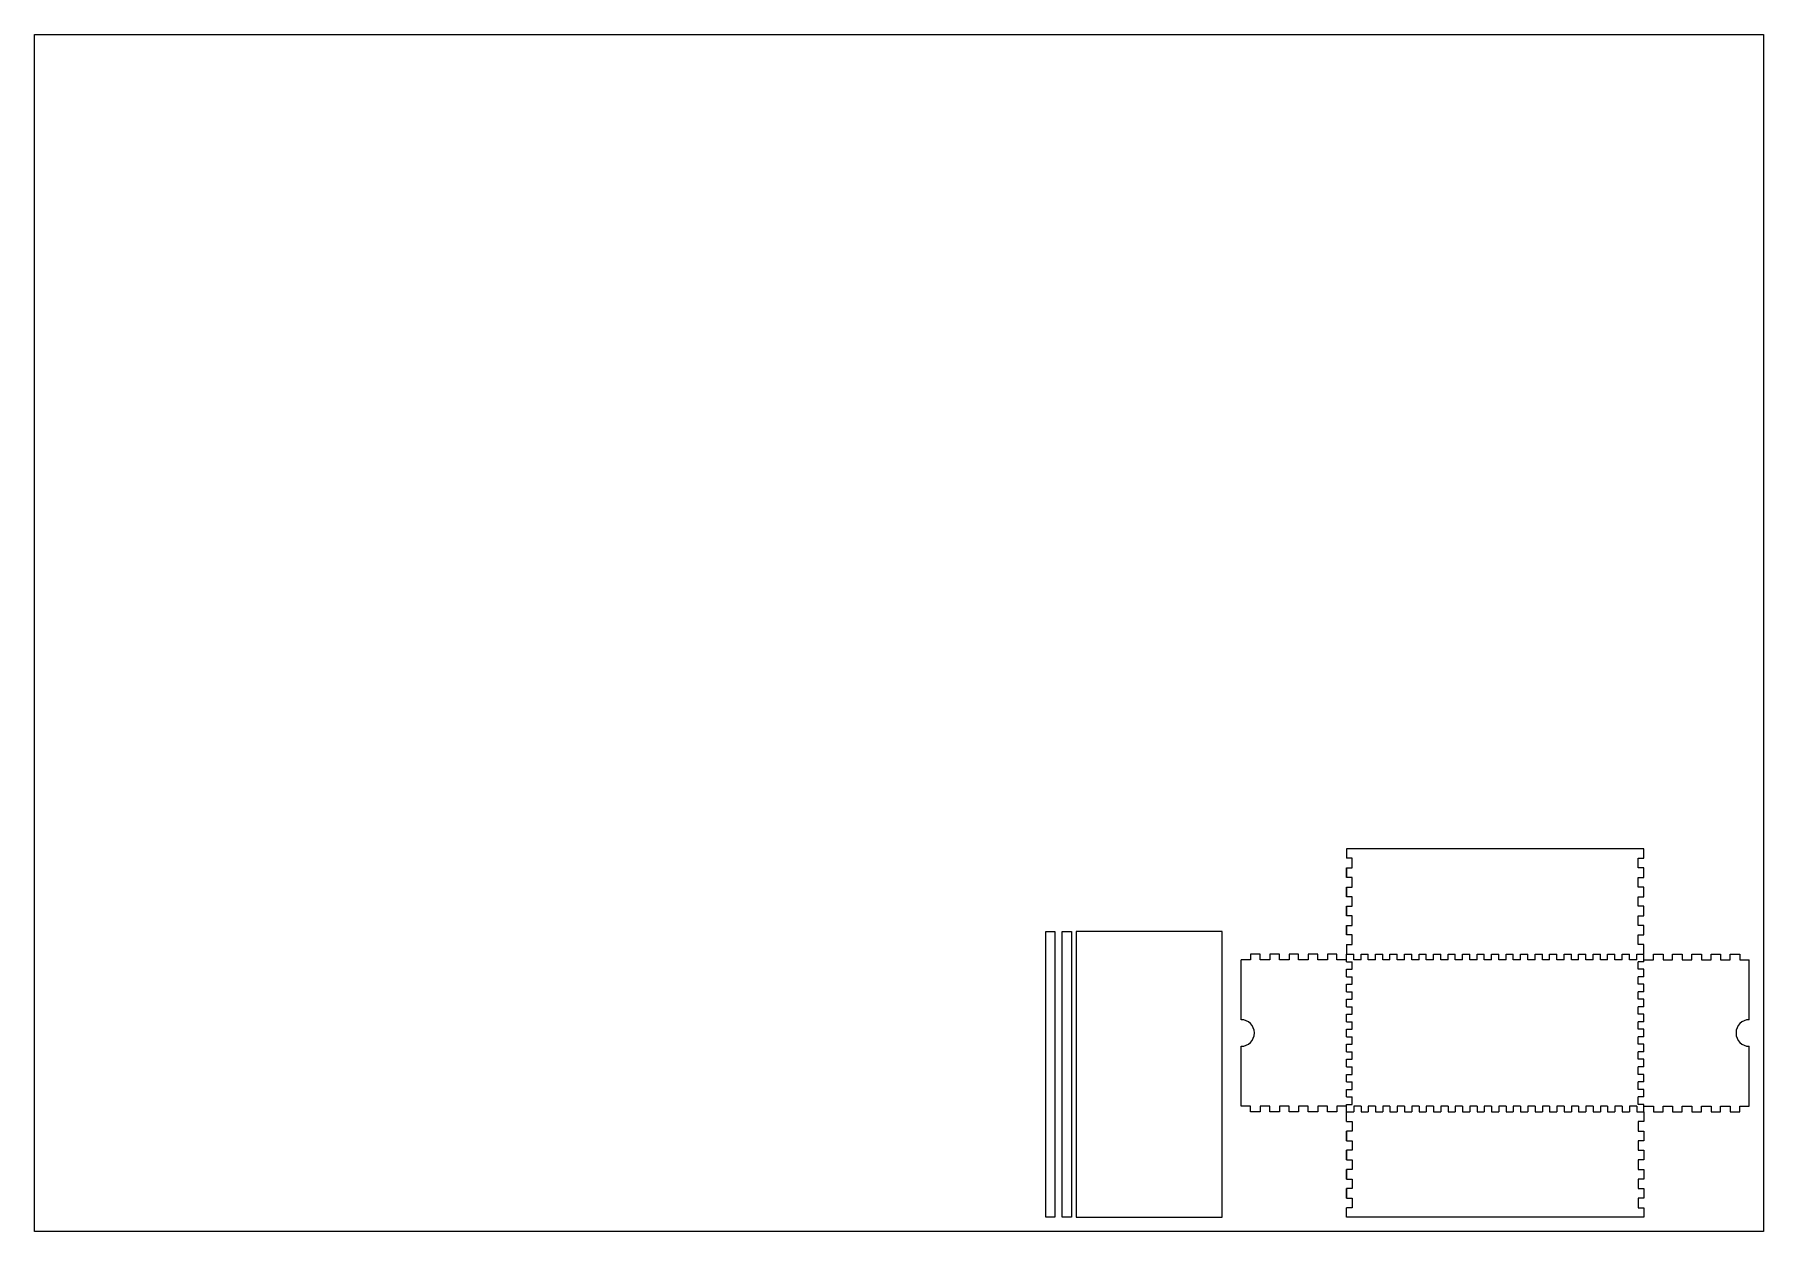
# Model space of a CAD drawing. Header units: inches. Extents: x -549 to 751, y 1161 to 2061.
import ezdxf

# ---------------------------------------------------------------- set-up
doc = ezdxf.new("R2010")
doc.units = ezdxf.units.IN
doc.header["$MEASUREMENT"] = 0
doc.layers.add('Corte exterior', color=7, linetype='Continuous')
doc.layers.add('Material', color=7, linetype='Continuous')

msp = doc.modelspace()

# ---------------------------------------------------------------- linework, layer by layer
at = {"layer": 'Corte exterior', "color": 1, "lineweight": 25}
for points in [[(661.2, 1448.9), (437.6, 1448.9)], [(437.6, 1448.9), (437.6, 1441.7)], [(661.2, 1441.7), (661.2, 1448.9)], [(441.9, 1441.7), (437.6, 1441.7)], [(437.6, 1434.5), (437.6, 1427.2)], [(437.6, 1434.5), (437.6, 1427.2)], [(437.6, 1427.2), (437.6, 1434.5)], [(437.6, 1434.5), (441.9, 1434.5)], [(441.9, 1434.5), (441.9, 1441.7)], [(656.9, 1434.5), (656.9, 1441.7)], [(656.9, 1441.7), (661.2, 1441.7)], [(661.2, 1434.5), (656.9, 1434.5)], [(661.2, 1427.2), (661.2, 1434.5)], [(661.2, 1427.2), (661.2, 1434.5)], [(441.9, 1427.2), (437.6, 1427.2)], [(437.6, 1420), (437.6, 1412.8)], [(437.6, 1420), (437.6, 1412.8)], [(437.6, 1412.8), (437.6, 1420)], [(437.6, 1420), (441.9, 1420)], [(441.9, 1420), (441.9, 1427.2)], [(656.9, 1420), (656.9, 1427.2)], [(656.9, 1427.2), (661.2, 1427.2)], [(661.2, 1420), (656.9, 1420)], [(661.2, 1412.8), (661.2, 1420)], [(661.2, 1412.8), (661.2, 1420)], [(441.9, 1412.8), (437.6, 1412.8)], [(437.6, 1405.6), (437.6, 1398.4)], [(437.6, 1405.6), (437.6, 1398.4)], [(437.6, 1398.4), (437.6, 1405.6)], [(437.6, 1405.6), (441.9, 1405.6)], [(441.9, 1405.6), (441.9, 1412.8)], [(656.9, 1405.6), (656.9, 1412.8)], [(656.9, 1412.8), (661.2, 1412.8)], [(661.2, 1405.6), (656.9, 1405.6)], [(661.2, 1398.4), (661.2, 1405.6)], [(661.2, 1398.4), (661.2, 1405.6)], [(441.9, 1398.4), (437.6, 1398.4)], [(437.6, 1391.2), (437.6, 1384)], [(437.6, 1391.2), (437.6, 1384)], [(437.6, 1384), (437.6, 1391.2)], [(437.6, 1391.2), (441.9, 1391.2)], [(441.9, 1391.2), (441.9, 1398.4)], [(656.9, 1391.2), (656.9, 1398.4)], [(656.9, 1398.4), (661.2, 1398.4)], [(661.2, 1391.2), (656.9, 1391.2)], [(661.2, 1384), (661.2, 1391.2)], [(661.2, 1384), (661.2, 1391.2)], [(211.4, 1386.7), (218.4, 1386.7), (218.4, 1171.7), (211.4, 1171.7), (211.4, 1386.7)], [(223.7, 1386.7), (230.7, 1386.7), (230.7, 1171.7), (223.7, 1171.7), (223.7, 1386.7)], [(234.2, 1171.7), (344.2, 1171.7), (344.2, 1386.7), (234.2, 1386.7), (234.2, 1171.7)], [(441.9, 1384), (437.6, 1384)], [(441.9, 1376.8), (441.9, 1384)], [(656.9, 1376.8), (656.9, 1384)], [(656.9, 1384), (661.2, 1384)], [(358.3, 1320.3), (358.3, 1365.3)], [(365.5, 1365.3), (358.3, 1365.3)], [(372.7, 1369.6), (365.5, 1369.6)], [(365.5, 1369.6), (365.5, 1365.3)], [(372.7, 1365.3), (372.7, 1369.6)], [(379.9, 1365.3), (372.7, 1365.3)], [(387.2, 1369.6), (379.9, 1369.6)], [(379.9, 1369.6), (379.9, 1365.3)], [(387.2, 1365.3), (387.2, 1369.6)], [(394.4, 1365.3), (387.2, 1365.3)], [(401.6, 1369.6), (394.4, 1369.6)], [(394.4, 1369.6), (394.4, 1365.3)], [(401.6, 1365.3), (401.6, 1369.6)], [(408.8, 1365.3), (401.6, 1365.3)], [(416, 1369.6), (408.8, 1369.6)], [(408.8, 1369.6), (408.8, 1365.3)], [(416, 1365.3), (416, 1369.6)], [(423.2, 1365.3), (416, 1365.3)], [(430.4, 1369.6), (423.2, 1369.6)], [(423.2, 1369.6), (423.2, 1365.3)], [(430.4, 1365.3), (430.4, 1369.6)], [(437.6, 1365.3), (430.4, 1365.3)], [(437.6, 1376.8), (437.6, 1369.6)], [(437.6, 1376.8), (441.9, 1376.8)], [(437.6, 1363.9), (437.6, 1369.6)], [(437.6, 1369.6), (443.1, 1369.6)], [(443.1, 1365.3), (443.1, 1369.6)], [(448.5, 1365.3), (443.1, 1365.3)], [(448.5, 1369.6), (454, 1369.6)], [(448.5, 1365.3), (448.5, 1369.6)], [(454, 1365.3), (454, 1369.6)], [(459.4, 1365.3), (454, 1365.3)], [(459.4, 1369.6), (464.9, 1369.6)], [(459.4, 1365.3), (459.4, 1369.6)], [(464.9, 1365.3), (464.9, 1369.6)], [(470.3, 1365.3), (464.9, 1365.3)], [(470.3, 1369.6), (475.8, 1369.6)], [(470.3, 1365.3), (470.3, 1369.6)], [(475.8, 1365.3), (475.8, 1369.6)], [(481.2, 1365.3), (475.8, 1365.3)], [(481.2, 1369.6), (486.7, 1369.6)], [(481.2, 1365.3), (481.2, 1369.6)], [(486.7, 1365.3), (486.7, 1369.6)], [(492.2, 1365.3), (486.7, 1365.3)], [(492.2, 1369.6), (497.6, 1369.6)], [(492.2, 1365.3), (492.2, 1369.6)], [(497.6, 1365.3), (497.6, 1369.6)], [(503.1, 1365.3), (497.6, 1365.3)], [(503.1, 1369.6), (508.5, 1369.6)], [(503.1, 1365.3), (503.1, 1369.6)], [(508.5, 1365.3), (508.5, 1369.6)], [(514, 1365.3), (508.5, 1365.3)], [(514, 1369.6), (519.4, 1369.6)], [(514, 1365.3), (514, 1369.6)], [(519.4, 1365.3), (519.4, 1369.6)], [(524.9, 1365.3), (519.4, 1365.3)], [(524.9, 1369.6), (530.3, 1369.6)], [(524.9, 1365.3), (524.9, 1369.6)], [(530.3, 1365.3), (530.3, 1369.6)], [(535.8, 1365.3), (530.3, 1365.3)], [(535.8, 1369.6), (541.2, 1369.6)], [(535.8, 1365.3), (535.8, 1369.6)], [(541.2, 1365.3), (541.2, 1369.6)], [(546.7, 1365.3), (541.2, 1365.3)], [(546.7, 1369.6), (552.1, 1369.6)], [(546.7, 1365.3), (546.7, 1369.6)], [(552.1, 1365.3), (552.1, 1369.6)], [(557.6, 1365.3), (552.1, 1365.3)], [(557.6, 1369.6), (563, 1369.6)], [(557.6, 1365.3), (557.6, 1369.6)], [(563, 1365.3), (563, 1369.6)], [(568.5, 1365.3), (563, 1365.3)], [(568.5, 1369.6), (574, 1369.6)], [(568.5, 1365.3), (568.5, 1369.6)], [(574, 1365.3), (574, 1369.6)], [(579.4, 1365.3), (574, 1365.3)], [(579.4, 1369.6), (584.9, 1369.6)], [(579.4, 1365.3), (579.4, 1369.6)], [(584.9, 1365.3), (584.9, 1369.6)], [(590.3, 1365.3), (584.9, 1365.3)], [(590.3, 1369.6), (595.8, 1369.6)], [(590.3, 1365.3), (590.3, 1369.6)], [(595.8, 1365.3), (595.8, 1369.6)], [(601.2, 1365.3), (595.8, 1365.3)], [(601.2, 1369.6), (606.7, 1369.6)], [(601.2, 1365.3), (601.2, 1369.6)], [(606.7, 1365.3), (606.7, 1369.6)], [(612.1, 1365.3), (606.7, 1365.3)], [(612.1, 1369.6), (617.6, 1369.6)], [(612.1, 1365.3), (612.1, 1369.6)], [(617.6, 1365.3), (617.6, 1369.6)], [(623, 1365.3), (617.6, 1365.3)], [(623, 1369.6), (628.5, 1369.6)], [(623, 1365.3), (623, 1369.6)], [(628.5, 1365.3), (628.5, 1369.6)], [(633.9, 1365.3), (628.5, 1365.3)], [(633.9, 1369.6), (639.4, 1369.6)], [(633.9, 1365.3), (633.9, 1369.6)], [(639.4, 1365.3), (639.4, 1369.6)], [(644.9, 1365.3), (639.4, 1365.3)], [(644.9, 1369.6), (650.3, 1369.6)], [(644.9, 1365.3), (644.9, 1369.6)], [(650.3, 1365.3), (650.3, 1369.6)], [(655.8, 1365.3), (650.3, 1365.3)], [(655.8, 1369.6), (661.2, 1369.6)], [(655.8, 1365.3), (655.8, 1369.6)], [(661.2, 1376.8), (656.9, 1376.8)], [(661.2, 1369.6), (661.2, 1376.8)], [(661.2, 1363.9), (661.2, 1369.6)], [(661.2, 1365.3), (668.4, 1365.3)], [(668.4, 1365.3), (668.4, 1369.6)], [(668.4, 1369.6), (675.6, 1369.6)], [(675.6, 1369.6), (675.6, 1365.3)], [(675.6, 1365.3), (682.8, 1365.3)], [(682.8, 1365.3), (682.8, 1369.6)], [(682.8, 1369.6), (690.1, 1369.6)], [(690.1, 1369.6), (690.1, 1365.3)], [(690.1, 1365.3), (697.3, 1365.3)], [(697.3, 1365.3), (697.3, 1369.6)], [(697.3, 1369.6), (704.5, 1369.6)], [(704.5, 1369.6), (704.5, 1365.3)], [(704.5, 1365.3), (711.7, 1365.3)], [(711.7, 1365.3), (711.7, 1369.6)], [(711.7, 1369.6), (718.9, 1369.6)], [(718.9, 1369.6), (718.9, 1365.3)], [(718.9, 1365.3), (726.1, 1365.3)], [(726.1, 1365.3), (726.1, 1369.6)], [(726.1, 1369.6), (733.3, 1369.6)], [(733.3, 1369.6), (733.3, 1365.3)], [(733.3, 1365.3), (740.5, 1365.3)], [(740.5, 1320.3), (740.5, 1365.3)], [(437.6, 1363.9), (441.9, 1363.9)], [(437.6, 1352.6), (437.6, 1358.3)], [(437.6, 1358.3), (437.6, 1358.3)], [(437.6, 1358.3), (441.9, 1358.3)], [(437.6, 1352.6), (437.6, 1352.6)], [(437.6, 1352.6), (441.9, 1352.6)], [(441.9, 1358.3), (441.9, 1363.9)], [(441.9, 1347), (441.9, 1352.6)], [(656.9, 1358.3), (656.9, 1363.9)], [(661.2, 1363.9), (656.9, 1363.9)], [(661.2, 1358.3), (656.9, 1358.3)], [(656.9, 1347), (656.9, 1352.6)], [(661.2, 1352.6), (656.9, 1352.6)], [(661.2, 1352.6), (661.2, 1358.3)], [(661.2, 1358.3), (661.2, 1358.3)], [(661.2, 1352.6), (661.2, 1352.6)], [(437.6, 1341.3), (437.6, 1347)], [(437.6, 1347), (437.6, 1347)], [(437.6, 1347), (441.9, 1347)], [(437.6, 1341.3), (437.6, 1341.3)], [(437.6, 1341.3), (441.9, 1341.3)], [(441.9, 1335.7), (441.9, 1341.3)], [(661.2, 1347), (656.9, 1347)], [(656.9, 1335.7), (656.9, 1341.3)], [(661.2, 1341.3), (656.9, 1341.3)], [(661.2, 1341.3), (661.2, 1347)], [(661.2, 1347), (661.2, 1347)], [(661.2, 1341.3), (661.2, 1341.3)], [(437.6, 1330), (437.6, 1335.7)], [(437.6, 1335.7), (437.6, 1335.7)], [(437.6, 1335.7), (441.9, 1335.7)], [(437.6, 1330), (437.6, 1330)], [(437.6, 1330), (441.9, 1330)], [(441.9, 1324.4), (441.9, 1330)], [(661.2, 1335.7), (656.9, 1335.7)], [(656.9, 1324.4), (656.9, 1330)], [(661.2, 1330), (656.9, 1330)], [(661.2, 1330), (661.2, 1335.7)], [(661.2, 1335.7), (661.2, 1335.7)], [(661.2, 1330), (661.2, 1330)], [(437.6, 1318.7), (437.6, 1324.4)], [(437.6, 1324.4), (437.6, 1324.4)], [(437.6, 1324.4), (441.9, 1324.4)], [(437.6, 1318.7), (437.6, 1318.7)], [(437.6, 1318.7), (441.9, 1318.7)], [(437.6, 1307.4), (437.6, 1313.1)], [(437.6, 1313.1), (437.6, 1313.1)], [(437.6, 1313.1), (441.9, 1313.1)], [(441.9, 1313.1), (441.9, 1318.7)], [(661.2, 1324.4), (656.9, 1324.4)], [(656.9, 1313.1), (656.9, 1318.7)], [(661.2, 1318.7), (656.9, 1318.7)], [(661.2, 1313.1), (656.9, 1313.1)], [(661.2, 1318.7), (661.2, 1324.4)], [(661.2, 1324.4), (661.2, 1324.4)], [(661.2, 1318.7), (661.2, 1318.7)], [(661.2, 1307.4), (661.2, 1313.1)], [(661.2, 1313.1), (661.2, 1313.1)], [(358.3, 1255.3), (358.3, 1300.3)], [(437.6, 1307.4), (437.6, 1307.4)], [(437.6, 1307.4), (441.9, 1307.4)], [(437.6, 1296.1), (437.6, 1301.8)], [(437.6, 1301.8), (437.6, 1301.8)], [(437.6, 1301.8), (441.9, 1301.8)], [(441.9, 1301.8), (441.9, 1307.4)], [(656.9, 1301.8), (656.9, 1307.4)], [(661.2, 1307.4), (656.9, 1307.4)], [(661.2, 1301.8), (656.9, 1301.8)], [(661.2, 1307.4), (661.2, 1307.4)], [(661.2, 1296.1), (661.2, 1301.8)], [(661.2, 1301.8), (661.2, 1301.8)], [(740.5, 1255.3), (740.5, 1300.3)], [(437.6, 1296.1), (437.6, 1296.1)], [(437.6, 1296.1), (441.9, 1296.1)], [(437.6, 1284.9), (437.6, 1290.5)], [(437.6, 1290.5), (437.6, 1290.5)], [(437.6, 1290.5), (441.9, 1290.5)], [(441.9, 1290.5), (441.9, 1296.1)], [(656.9, 1290.5), (656.9, 1296.1)], [(661.2, 1296.1), (656.9, 1296.1)], [(661.2, 1290.5), (656.9, 1290.5)], [(661.2, 1296.1), (661.2, 1296.1)], [(661.2, 1284.9), (661.2, 1290.5)], [(661.2, 1290.5), (661.2, 1290.5)], [(437.6, 1284.9), (437.6, 1284.9)], [(437.6, 1284.9), (441.9, 1284.9)], [(437.6, 1273.6), (437.6, 1279.2)], [(437.6, 1279.2), (437.6, 1279.2)], [(437.6, 1279.2), (441.9, 1279.2)], [(441.9, 1279.2), (441.9, 1284.9)], [(656.9, 1279.2), (656.9, 1284.9)], [(661.2, 1284.9), (656.9, 1284.9)], [(661.2, 1279.2), (656.9, 1279.2)], [(661.2, 1284.9), (661.2, 1284.9)], [(661.2, 1273.6), (661.2, 1279.2)], [(661.2, 1279.2), (661.2, 1279.2)], [(437.6, 1273.6), (437.6, 1273.6)], [(437.6, 1273.6), (441.9, 1273.6)], [(437.6, 1262.3), (437.6, 1267.9)], [(437.6, 1267.9), (437.6, 1267.9)], [(437.6, 1267.9), (441.9, 1267.9)], [(437.6, 1262.3), (437.6, 1262.3)], [(437.6, 1262.3), (441.9, 1262.3)], [(441.9, 1267.9), (441.9, 1273.6)], [(441.9, 1256.6), (441.9, 1262.3)], [(656.9, 1267.9), (656.9, 1273.6)], [(661.2, 1273.6), (656.9, 1273.6)], [(661.2, 1267.9), (656.9, 1267.9)], [(656.9, 1256.6), (656.9, 1262.3)], [(661.2, 1262.3), (656.9, 1262.3)], [(661.2, 1273.6), (661.2, 1273.6)], [(661.2, 1262.3), (661.2, 1267.9)], [(661.2, 1267.9), (661.2, 1267.9)], [(365.5, 1255.3), (358.3, 1255.3)], [(365.5, 1251), (365.5, 1255.3)], [(372.7, 1251), (365.5, 1251)], [(379.9, 1255.3), (372.7, 1255.3)], [(372.7, 1255.3), (372.7, 1251)], [(379.9, 1251), (379.9, 1255.3)], [(387.2, 1251), (379.9, 1251)], [(394.4, 1255.3), (387.2, 1255.3)], [(387.2, 1255.3), (387.2, 1251)], [(394.4, 1251), (394.4, 1255.3)], [(401.6, 1251), (394.4, 1251)], [(408.8, 1255.3), (401.6, 1255.3)], [(401.6, 1255.3), (401.6, 1251)], [(408.8, 1251), (408.8, 1255.3)], [(416, 1251), (408.8, 1251)], [(423.2, 1255.3), (416, 1255.3)], [(416, 1255.3), (416, 1251)], [(423.2, 1251), (423.2, 1255.3)], [(430.4, 1251), (423.2, 1251)], [(437.6, 1255.3), (430.4, 1255.3)], [(430.4, 1255.3), (430.4, 1251)], [(437.6, 1251), (437.6, 1256.6)], [(437.6, 1256.6), (437.6, 1256.6)], [(437.6, 1256.6), (441.9, 1256.6)], [(437.6, 1251), (443.1, 1251)], [(437.6, 1243.8), (437.6, 1251)], [(448.5, 1255.3), (443.1, 1255.3)], [(443.1, 1255.3), (443.1, 1251)], [(448.5, 1255.3), (448.5, 1251)], [(448.5, 1251), (454, 1251)], [(459.4, 1255.3), (454, 1255.3)], [(454, 1255.3), (454, 1251)], [(459.4, 1255.3), (459.4, 1251)], [(459.4, 1251), (464.9, 1251)], [(470.3, 1255.3), (464.9, 1255.3)], [(464.9, 1255.3), (464.9, 1251)], [(470.3, 1255.3), (470.3, 1251)], [(470.3, 1251), (475.8, 1251)], [(481.2, 1255.3), (475.8, 1255.3)], [(475.8, 1255.3), (475.8, 1251)], [(481.2, 1255.3), (481.2, 1251)], [(481.2, 1251), (486.7, 1251)], [(492.2, 1255.3), (486.7, 1255.3)], [(486.7, 1255.3), (486.7, 1251)], [(492.2, 1255.3), (492.2, 1251)], [(492.2, 1251), (497.6, 1251)], [(503.1, 1255.3), (497.6, 1255.3)], [(497.6, 1255.3), (497.6, 1251)], [(503.1, 1255.3), (503.1, 1251)], [(503.1, 1251), (508.5, 1251)], [(514, 1255.3), (508.5, 1255.3)], [(508.5, 1255.3), (508.5, 1251)], [(514, 1255.3), (514, 1251)], [(514, 1251), (519.4, 1251)], [(524.9, 1255.3), (519.4, 1255.3)], [(519.4, 1255.3), (519.4, 1251)], [(524.9, 1255.3), (524.9, 1251)], [(524.9, 1251), (530.3, 1251)], [(535.8, 1255.3), (530.3, 1255.3)], [(530.3, 1255.3), (530.3, 1251)], [(535.8, 1255.3), (535.8, 1251)], [(535.8, 1251), (541.2, 1251)], [(546.7, 1255.3), (541.2, 1255.3)], [(541.2, 1255.3), (541.2, 1251)], [(546.7, 1255.3), (546.7, 1251)], [(546.7, 1251), (552.1, 1251)], [(557.6, 1255.3), (552.1, 1255.3)], [(552.1, 1255.3), (552.1, 1251)], [(557.6, 1255.3), (557.6, 1251)], [(557.6, 1251), (563, 1251)], [(568.5, 1255.3), (563, 1255.3)], [(563, 1255.3), (563, 1251)], [(568.5, 1255.3), (568.5, 1251)], [(568.5, 1251), (574, 1251)], [(579.4, 1255.3), (574, 1255.3)], [(574, 1255.3), (574, 1251)], [(579.4, 1255.3), (579.4, 1251)], [(579.4, 1251), (584.9, 1251)], [(590.3, 1255.3), (584.9, 1255.3)], [(584.9, 1255.3), (584.9, 1251)], [(590.3, 1255.3), (590.3, 1251)], [(590.3, 1251), (595.8, 1251)], [(601.2, 1255.3), (595.8, 1255.3)], [(595.8, 1255.3), (595.8, 1251)], [(601.2, 1255.3), (601.2, 1251)], [(601.2, 1251), (606.7, 1251)], [(612.1, 1255.3), (606.7, 1255.3)], [(606.7, 1255.3), (606.7, 1251)], [(612.1, 1255.3), (612.1, 1251)], [(612.1, 1251), (617.6, 1251)], [(623, 1255.3), (617.6, 1255.3)], [(617.6, 1255.3), (617.6, 1251)], [(623, 1255.3), (623, 1251)], [(623, 1251), (628.5, 1251)], [(633.9, 1255.3), (628.5, 1255.3)], [(628.5, 1255.3), (628.5, 1251)], [(633.9, 1255.3), (633.9, 1251)], [(633.9, 1251), (639.4, 1251)], [(644.9, 1255.3), (639.4, 1255.3)], [(639.4, 1255.3), (639.4, 1251)], [(644.9, 1255.3), (644.9, 1251)], [(644.9, 1251), (650.3, 1251)], [(655.8, 1255.3), (650.3, 1255.3)], [(650.3, 1255.3), (650.3, 1251)], [(655.8, 1255.3), (655.8, 1251)], [(655.8, 1251), (661.2, 1251)], [(661.2, 1256.6), (656.9, 1256.6)], [(661.2, 1251), (661.2, 1256.6)], [(661.2, 1255.5), (661.2, 1255.5)], [(661.2, 1255.3), (668.4, 1255.3)], [(661.2, 1251), (661.2, 1243.8)], [(668.4, 1255.3), (668.4, 1251)], [(668.4, 1251), (675.6, 1251)], [(675.6, 1255.3), (682.8, 1255.3)], [(675.6, 1251), (675.6, 1255.3)], [(682.8, 1255.3), (682.8, 1251)], [(682.8, 1251), (690.1, 1251)], [(690.1, 1255.3), (697.3, 1255.3)], [(690.1, 1251), (690.1, 1255.3)], [(697.3, 1255.3), (697.3, 1251)], [(697.3, 1251), (704.5, 1251)], [(704.5, 1255.3), (711.7, 1255.3)], [(704.5, 1251), (704.5, 1255.3)], [(711.7, 1255.3), (711.7, 1251)], [(711.7, 1251), (718.9, 1251)], [(718.9, 1255.3), (726.1, 1255.3)], [(718.9, 1251), (718.9, 1255.3)], [(726.1, 1255.3), (726.1, 1251)], [(726.1, 1251), (733.3, 1251)], [(733.3, 1251), (733.3, 1255.3)], [(733.3, 1255.3), (740.5, 1255.3)], [(437.6, 1243.8), (441.9, 1243.8)], [(437.6, 1229.3), (437.6, 1236.6)], [(437.6, 1236.6), (437.6, 1229.3)], [(441.9, 1236.6), (437.6, 1236.6)], [(441.9, 1243.8), (441.9, 1236.6)], [(661.2, 1243.8), (656.9, 1243.8)], [(656.9, 1243.8), (656.9, 1236.6)], [(656.9, 1236.6), (661.2, 1236.6)], [(661.2, 1236.6), (661.2, 1229.3)], [(437.6, 1229.3), (441.9, 1229.3)], [(437.6, 1214.9), (437.6, 1222.1)], [(437.6, 1222.1), (437.6, 1214.9)], [(441.9, 1222.1), (437.6, 1222.1)], [(441.9, 1229.3), (441.9, 1222.1)], [(661.2, 1229.3), (656.9, 1229.3)], [(656.9, 1229.3), (656.9, 1222.1)], [(656.9, 1222.1), (661.2, 1222.1)], [(661.2, 1222.1), (661.2, 1214.9)], [(437.6, 1214.9), (441.9, 1214.9)], [(441.9, 1214.9), (441.9, 1207.7)], [(661.2, 1214.9), (656.9, 1214.9)], [(656.9, 1214.9), (656.9, 1207.7)], [(437.6, 1200.5), (437.6, 1207.7)], [(437.6, 1207.7), (437.6, 1200.5)], [(441.9, 1207.7), (437.6, 1207.7)], [(437.6, 1200.5), (441.9, 1200.5)], [(441.9, 1200.5), (441.9, 1193.3)], [(656.9, 1207.7), (661.2, 1207.7)], [(661.2, 1200.5), (656.9, 1200.5)], [(656.9, 1200.5), (656.9, 1193.3)], [(661.2, 1207.7), (661.2, 1200.5)], [(437.6, 1186.1), (437.6, 1193.3)], [(437.6, 1193.3), (437.6, 1186.1)], [(441.9, 1193.3), (437.6, 1193.3)], [(437.6, 1186.1), (441.9, 1186.1)], [(441.9, 1186.1), (441.9, 1178.9)], [(656.9, 1193.3), (661.2, 1193.3)], [(661.2, 1186.1), (656.9, 1186.1)], [(656.9, 1186.1), (656.9, 1178.9)], [(661.2, 1193.3), (661.2, 1186.1)], [(437.6, 1171.7), (437.6, 1178.9)], [(441.9, 1178.9), (437.6, 1178.9)], [(661.2, 1171.7), (437.6, 1171.7)], [(656.9, 1178.9), (661.2, 1178.9)], [(661.2, 1178.9), (661.2, 1171.7)]]:
    msp.add_lwpolyline(points, dxfattribs=at)
for points in [[(358.3, 1300.3), (363.8, 1300.3), (368.3, 1304.7), (368.3, 1310.3), (368.3, 1315.8), (363.8, 1320.3), (358.3, 1320.3)], [(740.5, 1320.3), (735, 1320.3), (730.5, 1315.8), (730.5, 1310.3), (730.5, 1304.7), (735, 1300.3), (740.5, 1300.3)]]:
    msp.add_open_spline(points, degree=3, knots=[0, 0, 0, 0, 1, 1, 1, 2, 2, 2, 2], dxfattribs=at)
at = {"layer": 'Material', "color": 7, "lineweight": 25}
msp.add_lwpolyline([(751.1, 1161.1), (-548.9, 1161.1), (-548.9, 2061.1), (751.1, 2061.1), (751.1, 1161.1)], dxfattribs=at)

doc.saveas('drawing.dxf')
